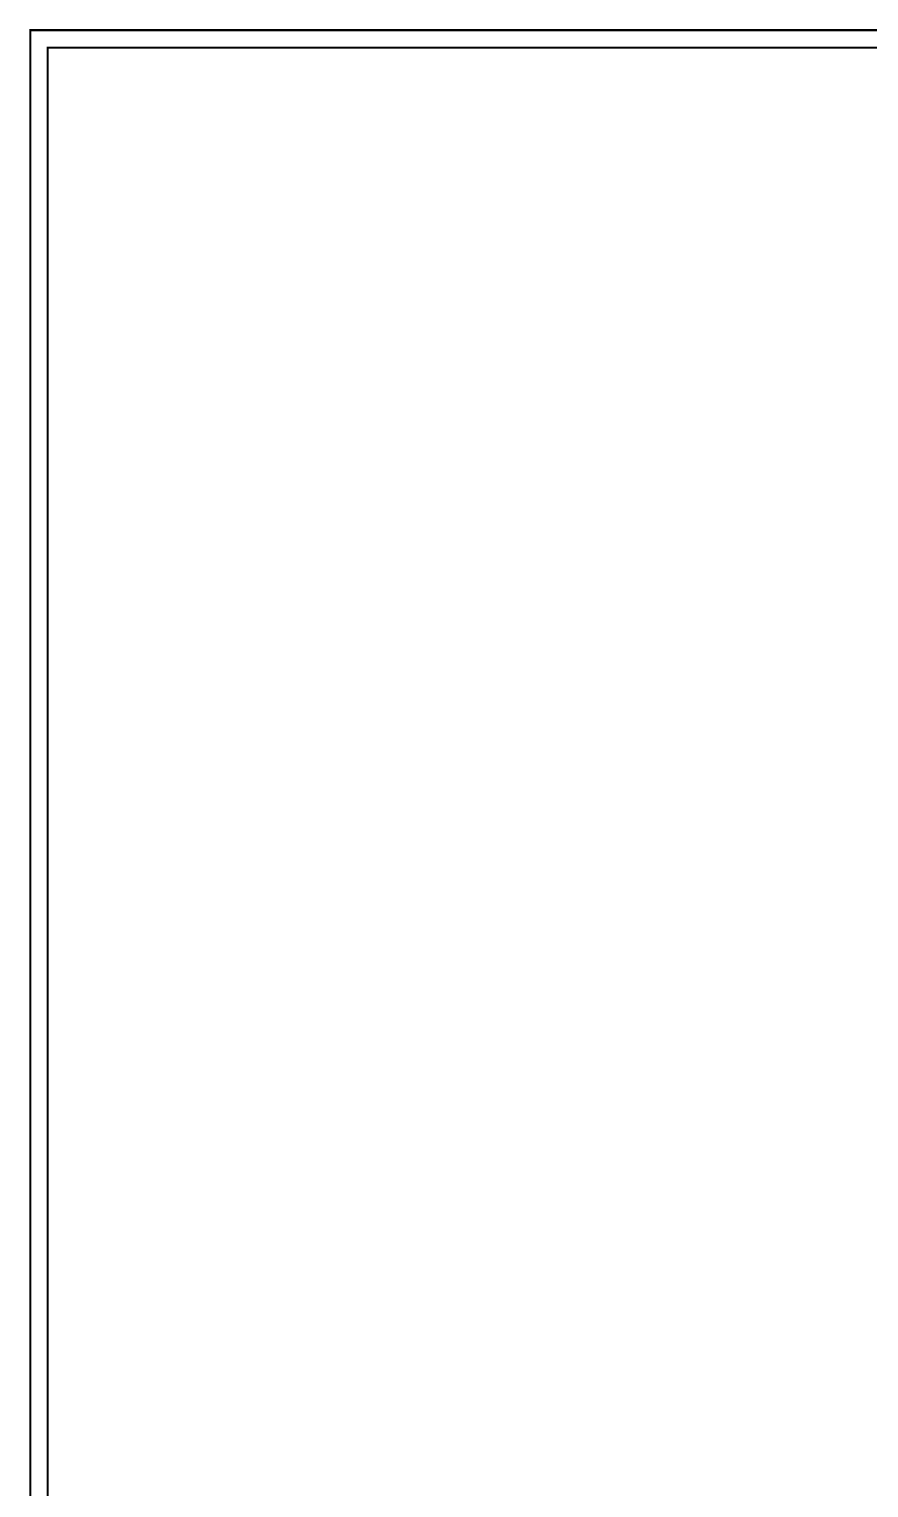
# Model space of a CAD drawing. Header units: millimetres. Extents: x 291507 to 678506, y -1124916 to -908780.
# Drawn here: x 481284 to 497008, y -949974 to -922667 of the extents above; entities that cross this region are included whole.
import ezdxf
from ezdxf.enums import TextEntityAlignment as Align

# ---------------------------------------------------------------- set-up
doc = ezdxf.new("R2010")
doc.units = ezdxf.units.MM
doc.header["$LTSCALE"] = 1000
doc.layers.add('Fence', color=160, linetype='Continuous', lineweight=30)
doc.layers.add('WALL', color=7, linetype='Continuous', lineweight=50)
doc.styles.get("Standard").update_dxf_attribs({"font": 'arial.ttf'})
doc.styles.add('XARB', font='xarb.shx', dxfattribs={"height": 450})

# ---------------------------------------------------------------- blocks, each defined once
blk = doc.blocks.new('Drawing_Frame_002')
at = {"layer": 'WALL', "const_width": 40}
blk.add_lwpolyline([(-57959, 40937), (0, 40937), (0, 0), (-57959, 0)], close=True, dxfattribs=at)
at = {"layer": 'WALL'}
blk.add_lwpolyline([(-8325, 40612, 40, 40, 0), (-8325, 325, 40, 40, 0), (-57634, 325, 40, 40, 0), (-57634, 40612, 40, 40, 0), (-8325, 40612, 0, 0, 0)], format="xyseb", dxfattribs=at)
at = {"layer": 'Fence'}
for tag, height, p in [('Neighborhood', 175, (-7059, 17071)), ('Street', 175, (-4791, 17071)), ('Project_Site', 175, (-2647, 17071)), ('Land_Area', 175, (-7820, 16650)), ('Land_No.', 175, (-5055, 16650)), ('Neighborhood_No.', 175, (-2217, 16650)), ('Contract_Date', 175, (-5118, 16215)), ('Contract_No.', 175, (-2217, 16237)), ('Date', 175, (-7423, 15787)), ('Process_No.', 175, (-4633, 15812)), ('Separated_or_Duplex_or_Side_to_Side', 175, (-6221, 15375)), ('Basement_Usage', 175, (-7324, 14967)), ('Project', 300, (-4060, 11009)), ('Consultant', 300, (-4060, 6606)), ('Address02', 175, (-7390, 5669)), ('Address01', 175, (-1332, 5669)), ('Others', 300, (-4060, 4238)), ('Sheet_Name', 300, (-4104, 2375)), ('Proj._No.', 175, (-4374, 737)), ('Drawing_Date', 175, (-7518, 709)), ('Scale', 175, (-5911, 714)), ('Sheet_No.', 175, (-1948, 721))]:
    blk.add_attdef(tag, text='', height=height, dxfattribs=at).set_placement(p, align=Align.MIDDLE_CENTER)
at = {"layer": 'Fence', "style": 'XARB'}
blk.add_attdef('Owner', text='', height=250, dxfattribs=at).set_placement((-4060, 8790), align=Align.MIDDLE_CENTER)

msp = doc.modelspace()

# ---------------------------------------------------------------- block references
at = {"rotation": 359.9999991040499}
msp.add_blockref('Drawing_Frame_002', (539263.571, -963624.184), dxfattribs=at)

doc.saveas('drawing.dxf')
